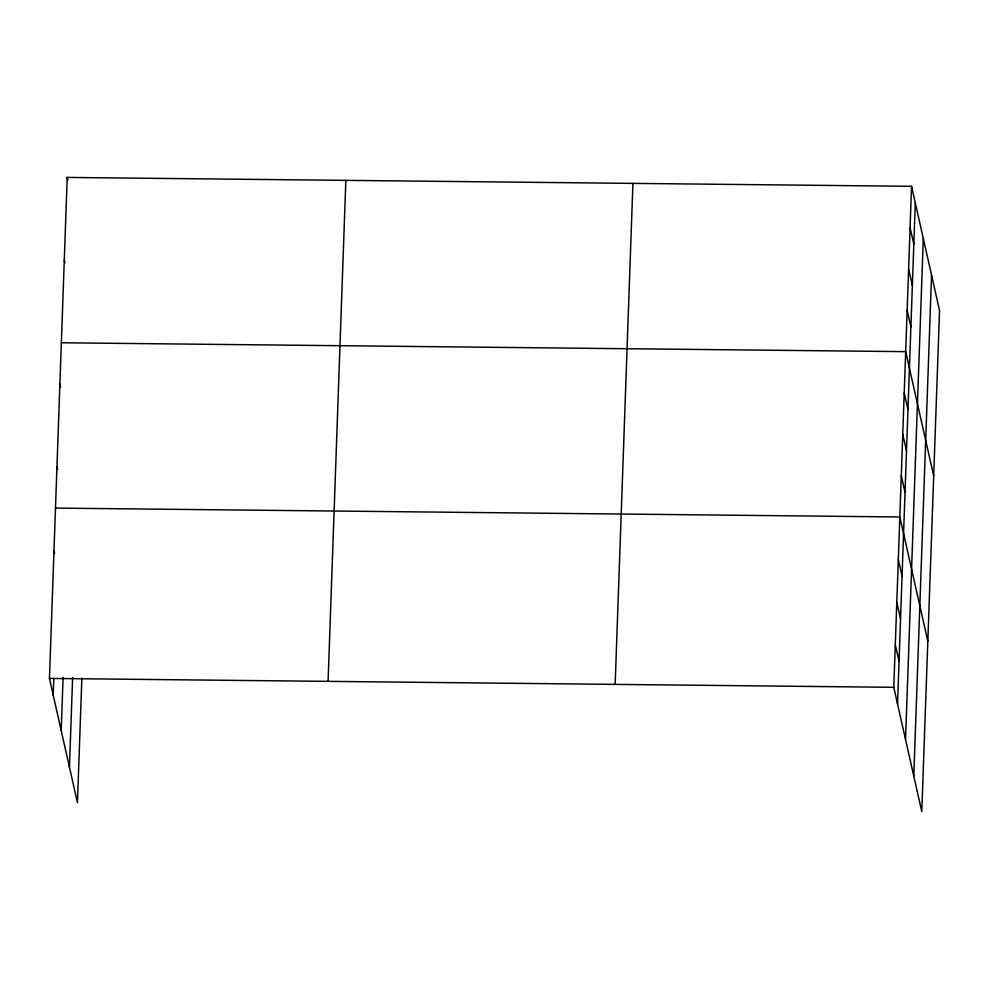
<?xml version="1.0" encoding="UTF-8"?>
<svg xmlns="http://www.w3.org/2000/svg" width="989" height="989" viewBox="0 0 989 989"><rect width="100%" height="100%" fill="white"/><g stroke="black" fill="none" stroke-linecap="round" stroke-linejoin="round"><path stroke-width="1.48" d="M81.877 677.972L77.451 802.685L49.45 678.429L67.215 177.427L911.549 186.315L939.55 310.571L921.785 811.573L893.784 687.318L911.549 186.315M53.196 695.069L53.789 678.343M61.207 730.587L63.086 677.354M69.453 767.167L72.63 677.44M328.076 681.359L345.841 180.369M615.158 684.388L632.923 183.385M897.53 703.958L915.295 202.955M905.541 739.463L923.306 238.473M913.787 776.056L931.551 275.053M61.355 342.763L905.689 351.651L933.69 475.894M55.495 508.086L899.829 516.975L927.83 641.231M49.45 678.429L893.784 687.318M910.078 227.655L913.836 244.283M908.619 268.983L912.365 285.623M907.148 310.311L910.906 326.951M904.218 392.979L907.976 409.619M902.759 434.307L906.505 450.947M901.288 475.647L905.046 492.275M898.321 559.564L902.067 576.204M896.8 602.153L900.559 618.78M895.292 644.729L899.05 661.369M67.215 177.427L67.833 180.208M64.285 260.095L64.903 262.864M59.884 384.091L60.514 386.872M56.954 466.759L57.585 469.528M53.975 550.675L54.605 553.444"/></g></svg>
